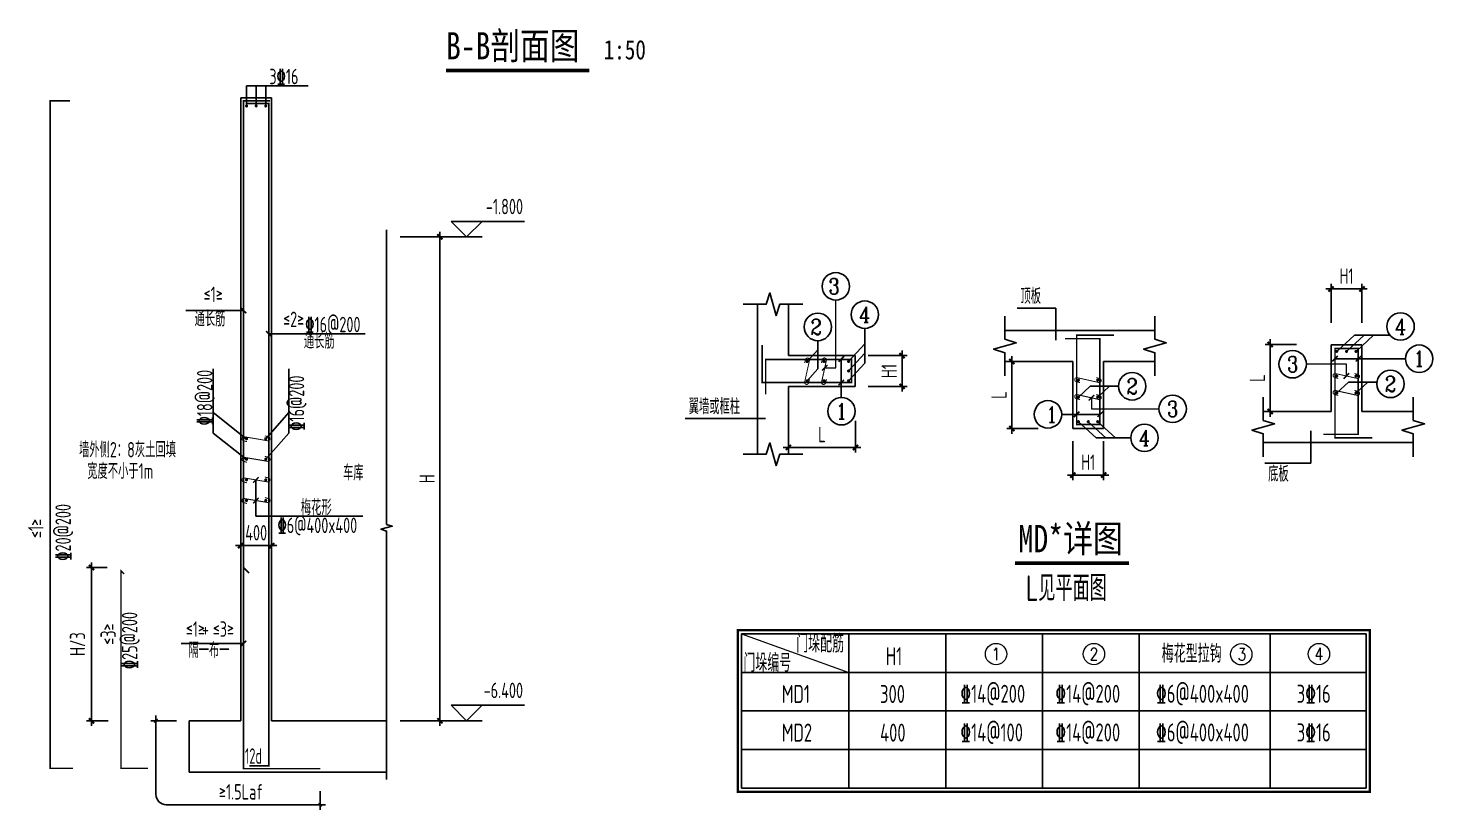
# Model space of a CAD drawing. Extents: x 37906 to 290206, y -18154 to 41246.
# Drawn here: x 262097 to 275753, y 23337 to 30931 of the extents above; entities that cross this region are included whole.
import ezdxf
from ezdxf.enums import TextEntityAlignment as Align

# ---------------------------------------------------------------- set-up
doc = ezdxf.new("R2010")
doc.units = 0
doc.header["$LTSCALE"] = 1000
doc.header["$MEASUREMENT"] = 0
doc.linetypes.add('DASH', pattern=[0.35, 0.25, -0.1])
for name, color, linetype, lineweight in [('3E柱编号', 7, 'Continuous', 13), ('G_DIM_IN（内尺寸）', 3, 'Continuous', 13), ('QZTEXT', 2, 'Continuous', 13), ('REINL', 1, 'Continuous', 0), ('表格边线', 105, 'Continuous', 18)]:
    doc.layers.add(name, color=color, linetype=linetype, lineweight=lineweight)
for name, color, linetype in [('AXIS_TEXT', 7, 'Continuous'), ('DETL', 7, 'Continuous'), ('DIM', 3, 'Continuous'), ('DIM_SYMB', 3, 'Continuous'), ('PUB_DIM', 3, 'Continuous'), ('PUB_TEXT', 7, 'Continuous'), ('REIN', 1, 'Continuous'), ('TAB', 83, 'Continuous'), ('TEXT', 7, 'Continuous'), ('THIN', 7, 'Continuous'), ('WALL', 9, 'Continuous')]:
    doc.layers.add(name, color=color, linetype=linetype)
doc.styles.add('_TCH_AXIS', font='COMPLEX', dxfattribs={"bigfont": 'GBCBIG'})
doc.styles.add('TSSD_Dimension', font='tssdeng.shx', dxfattribs={"width": 0.7, "bigfont": 'hztxt.shx'})
doc.styles.add('TSSD_Label', font='tssdeng2.shx', dxfattribs={"width": 0.7, "bigfont": 'tssdchn.shx'})
doc.styles.add('TSSD_Rein', font='tssdeng2.shx', dxfattribs={"width": 0.7, "bigfont": 'tssdchn.shx'})
doc.styles.add('TYDG_01', font='', dxfattribs={"width": 0.8})
doc.styles.get('TYDG_01').set_extended_font_data('SimSun')
doc.dimstyles.new('TSSD_50_50', dxfattribs={"dimtxt": 150, "dimasz": 50, "dimexe": 50, "dimexo": 125, "dimgap": 50, "dimtad": 1, "dimdec": 0, "dimzin": 0, "dimdsep": 46, "dimtxsty": 'TSSD_Dimension', "dimblk": 'ARCHTICK', "dimblk1": 'ARCHTICK', "dimblk2": 'ARCHTICK', "dimcen": 0, "dimdle": 50, "dimclrt": 7, "dimadec": 0, "dimazin": 0, "dimtfac": 1, "dimtdec": 0, "dimtix": 1, "dimtmove": 2, "dimatfit": 3, "dimfxl": 1, "dimtolj": 1, "dimtzin": 0, "dimarcsym": 0})

# ---------------------------------------------------------------- blocks, each defined once
blk = doc.blocks.new('_ArchTick')
at = {"color": 0, "linetype": 'ByBlock', "const_width": 0.4}
blk.add_lwpolyline([(-0.5, -0.5), (0.5, 0.5)], dxfattribs=at)
blk = doc.blocks.new('*D1071')
at = {"layer": 'Defpoints', "color": 0}
for p in [(274171, 27858), (274553, 27858), (274553, 27206)]:
    blk.add_point(p, dxfattribs=at)
at = {"layer": 'DIM', "color": 0, "lineweight": -2}
for p, q in [((274428, 27858), (274121, 27858)), ((274171, 27156), (274171, 27908)), ((274428, 27206), (274121, 27206))]:
    blk.add_line(p, q, dxfattribs=at)
at = {"layer": 'DIM', "color": 0, "lineweight": -2, "xscale": 50, "yscale": 50, "zscale": 50}
for p, rotation in [((274171, 27858), 90), ((274171, 27206), 270)]:
    blk.add_blockref('_ArchTick', p, dxfattribs=dict(at, rotation=rotation))
at = {"layer": 'DIM', "color": 7, "insert": (274046, 27532), "char_height": 150, "attachment_point": 5, "rotation": 90, "style": 'TSSD_Dimension'}
blk.add_mtext('\\A1;L', dxfattribs=at)
blk = doc.blocks.new('*D1072')
at = {"layer": 'Defpoints', "color": 0}
for p in [(274763, 28397), (274763, 27943), (275063, 27943)]:
    blk.add_point(p, dxfattribs=at)
at = {"layer": 'DIM', "color": 0, "lineweight": -2}
for p, q in [((274763, 28068), (274763, 28447)), ((275063, 28068), (275063, 28447)), ((275113, 28397), (274713, 28397))]:
    blk.add_line(p, q, dxfattribs=at)
at = {"layer": 'DIM', "color": 0, "lineweight": -2, "xscale": 50, "yscale": 50, "zscale": 50, "rotation": 180}
blk.add_blockref('_ArchTick', (274763, 28397), dxfattribs=at)
at = {"layer": 'DIM', "color": 0, "lineweight": -2, "xscale": 50, "yscale": 50, "zscale": 50}
blk.add_blockref('_ArchTick', (275063, 28397), dxfattribs=at)
at = {"layer": 'DIM', "color": 7, "insert": (274913, 28522), "char_height": 150, "attachment_point": 5, "style": 'TSSD_Dimension'}
blk.add_mtext('\\A1;H1', dxfattribs=at)
blk = doc.blocks.new('*D1073')
at = {"layer": 'Defpoints', "color": 0, "linetype": 'Continuous'}
for p in [(269488, 27240), (270140, 27240), (270140, 26858)]:
    blk.add_point(p, dxfattribs=at)
at = {"layer": 'PUB_DIM', "color": 0, "linetype": 'Continuous', "lineweight": -2}
for p, q in [((269488, 27115), (269488, 26808)), ((270140, 27115), (270140, 26808)), ((269438, 26858), (270190, 26858))]:
    blk.add_line(p, q, dxfattribs=at)
at = {"layer": 'PUB_DIM', "color": 0, "linetype": 'Continuous', "lineweight": -2, "xscale": 50, "yscale": 50, "zscale": 50, "rotation": 180}
blk.add_blockref('_ArchTick', (269488, 26858), dxfattribs=at)
at = {"layer": 'PUB_DIM', "color": 0, "linetype": 'Continuous', "lineweight": -2, "xscale": 50, "yscale": 50, "zscale": 50}
blk.add_blockref('_ArchTick', (270140, 26858), dxfattribs=at)
at = {"layer": 'PUB_DIM', "color": 7, "linetype": 'Continuous', "insert": (269814, 26983), "char_height": 150, "attachment_point": 5, "style": 'TSSD_Dimension'}
blk.add_mtext('\\A1;L', dxfattribs=at)
blk = doc.blocks.new('*D1074')
at = {"layer": 'Defpoints', "color": 0}
for p in [(270138, 27750), (270138, 27450), (270592, 27450)]:
    blk.add_point(p, dxfattribs=at)
at = {"layer": 'DIM', "color": 0, "lineweight": -2}
for p, q in [((270263, 27750), (270642, 27750)), ((270592, 27800), (270592, 27400)), ((270263, 27450), (270642, 27450))]:
    blk.add_line(p, q, dxfattribs=at)
at = {"layer": 'DIM', "color": 0, "lineweight": -2, "xscale": 50, "yscale": 50, "zscale": 50}
for p, rotation in [((270592, 27750), 90), ((270592, 27450), 270)]:
    blk.add_blockref('_ArchTick', p, dxfattribs=dict(at, rotation=rotation))
at = {"layer": 'DIM', "color": 7, "insert": (270467, 27600), "char_height": 150, "attachment_point": 5, "rotation": 90, "style": 'TSSD_Dimension'}
blk.add_mtext('\\A1;H1', dxfattribs=at)
blk = doc.blocks.new('*D1075')
at = {"layer": 'Defpoints', "color": 0, "linetype": 'Continuous'}
for p in [(272042, 27693), (271660, 27041), (272042, 27041)]:
    blk.add_point(p, dxfattribs=at)
at = {"layer": 'PUB_DIM', "color": 0, "linetype": 'Continuous', "lineweight": -2}
for p, q in [((271660, 27743), (271660, 26991)), ((271917, 27693), (271610, 27693)), ((271917, 27041), (271610, 27041))]:
    blk.add_line(p, q, dxfattribs=at)
at = {"layer": 'PUB_DIM', "color": 0, "linetype": 'Continuous', "lineweight": -2, "xscale": 50, "yscale": 50, "zscale": 50}
for p, rotation in [((271660, 27693), 90), ((271660, 27041), 270)]:
    blk.add_blockref('_ArchTick', p, dxfattribs=dict(at, rotation=rotation))
at = {"layer": 'PUB_DIM', "color": 7, "linetype": 'Continuous', "insert": (271535, 27367), "char_height": 150, "attachment_point": 5, "rotation": 90, "style": 'TSSD_Dimension'}
blk.add_mtext('\\A1;L', dxfattribs=at)
blk = doc.blocks.new('*D1076')
at = {"layer": 'Defpoints', "color": 0}
for p in [(272252, 27043), (272552, 27043), (272252, 26589)]:
    blk.add_point(p, dxfattribs=at)
at = {"layer": 'DIM', "color": 0, "lineweight": -2}
for p, q in [((272252, 26918), (272252, 26539)), ((272552, 26918), (272552, 26539)), ((272602, 26589), (272202, 26589))]:
    blk.add_line(p, q, dxfattribs=at)
at = {"layer": 'DIM', "color": 0, "lineweight": -2, "xscale": 50, "yscale": 50, "zscale": 50, "rotation": 180}
blk.add_blockref('_ArchTick', (272252, 26589), dxfattribs=at)
at = {"layer": 'DIM', "color": 0, "lineweight": -2, "xscale": 50, "yscale": 50, "zscale": 50}
blk.add_blockref('_ArchTick', (272552, 26589), dxfattribs=at)
at = {"layer": 'DIM', "color": 7, "insert": (272402, 26714), "char_height": 150, "attachment_point": 5, "style": 'TSSD_Dimension'}
blk.add_mtext('\\A1;H1', dxfattribs=at)
blk = doc.blocks.new('*D1305')
at = {"layer": 'Defpoints', "color": 0}
for p in [(264464, 25904), (264164, 25514), (264464, 25514)]:
    blk.add_point(p, dxfattribs=at)
at = {"layer": 'PUB_DIM', "color": 0, "lineweight": -2}
for p, q in [((264164, 25639), (264164, 25954)), ((264464, 25639), (264464, 25954)), ((264164, 25904), (264114, 25904)), ((264164, 25904), (264464, 25904)), ((264464, 25904), (264514, 25904))]:
    blk.add_line(p, q, dxfattribs=at)
at = {"layer": 'PUB_DIM', "color": 0, "lineweight": -2, "xscale": 50, "yscale": 50, "zscale": 50}
blk.add_blockref('_ArchTick', (264164, 25904), dxfattribs=at)
at = {"layer": 'PUB_DIM', "color": 0, "lineweight": -2, "xscale": 50, "yscale": 50, "zscale": 50, "rotation": 180}
blk.add_blockref('_ArchTick', (264464, 25904), dxfattribs=at)
at = {"layer": 'PUB_DIM', "color": 7, "insert": (264314, 26029), "char_height": 150, "attachment_point": 5, "style": 'TSSD_Dimension'}
blk.add_mtext('\\A1;400', dxfattribs=at)
blk = doc.blocks.new('*D1306')
at = {"layer": 'Defpoints', "color": 0}
for p in [(265590, 28903), (266100, 28903), (265590, 24203)]:
    blk.add_point(p, dxfattribs=at)
at = {"layer": 'PUB_DIM', "color": 0, "lineweight": -2}
for p, q in [((266100, 24153), (266100, 28953)), ((265715, 28903), (266150, 28903)), ((265715, 24203), (266150, 24203))]:
    blk.add_line(p, q, dxfattribs=at)
at = {"layer": 'PUB_DIM', "color": 0, "lineweight": -2, "xscale": 50, "yscale": 50, "zscale": 50}
for p, rotation in [((266100, 28903), 90), ((266100, 24203), 270)]:
    blk.add_blockref('_ArchTick', p, dxfattribs=dict(at, rotation=rotation))
at = {"layer": 'PUB_DIM', "color": 7, "insert": (265975, 26553), "char_height": 150, "attachment_point": 5, "rotation": 90, "style": 'TSSD_Dimension'}
blk.add_mtext('\\A1;H', dxfattribs=at)
blk = doc.blocks.new('*D1307')
at = {"layer": 'Defpoints', "color": 0}
for p in [(262989, 25691), (262713, 24203), (263000, 24203)]:
    blk.add_point(p, dxfattribs=at)
at = {"layer": 'DIM', "color": 0, "lineweight": -2}
for p, q in [((262864, 25691), (262663, 25691)), ((262713, 25741), (262713, 24153)), ((262875, 24203), (262663, 24203))]:
    blk.add_line(p, q, dxfattribs=at)
at = {"layer": 'DIM', "color": 0, "lineweight": -2, "xscale": 50, "yscale": 50, "zscale": 50}
for p, rotation in [((262713, 25691), 90), ((262713, 24203), 270)]:
    blk.add_blockref('_ArchTick', p, dxfattribs=dict(at, rotation=rotation))
at = {"layer": 'DIM', "color": 7, "insert": (262577, 24947), "char_height": 150, "attachment_point": 5, "rotation": 90, "style": 'TSSD_Dimension'}
blk.add_mtext('\\A1;H/3', dxfattribs=at)

msp = doc.modelspace()

# ---------------------------------------------------------------- linework, layer by layer
for p, q in [((264220.3, 30174.5), (264220.3, 30370.3)), ((264220.3, 30370.3), (264818.4, 30370.3)), ((264313.8, 30174.5), (264313.8, 30370.3)), ((264407.4, 30174.5), (264407.4, 30370.3))]:
    msp.add_line(p, q)
at = {"color": 0, "const_width": 15}
for points in [[(264217.9, 28160.5), (264164.8, 28213.5)], [(264462.9, 27935), (264409.8, 27988.1)], [(270028.2, 27742.9), (269975.2, 27689.9)], [(274826.8, 27746), (274773.8, 27693)], [(275055.4, 27746), (275002.4, 27693)], [(269867.5, 27658.1), (269814.5, 27605.1)], [(274937.8, 27578.1), (274884.7, 27525)], [(270028.2, 27514.3), (269975.2, 27461.3)], [(272406.6, 27313.3), (272459.7, 27366.3)], [(272315.9, 27205.6), (272262.9, 27152.6)], [(272544.5, 27205.6), (272491.5, 27152.6)], [(264338, 26568.6), (264285, 26515.6)], [(264338, 26368.6), (264285, 26315.6)], [(264217.8, 24979.5), (264164.8, 24926.4)]]:
    msp.add_lwpolyline(points, dxfattribs=at)
at = {"color": 0, "linetype": 'ByBlock', "const_width": 10}
for points in [[(263321.7, 24185.2), (263357.1, 24220.5)], [(264919.2, 23404.7), (264954.6, 23369.4)]]:
    msp.add_lwpolyline(points, dxfattribs=at)
at = {"layer": '3E柱编号'}
for p, q in [((269948.2, 27631.6), (269948.2, 28287.8)), ((269841, 27631.6), (269948.2, 27631.6)), ((274911.2, 27666), (274522.5, 27666)), ((274911.2, 27551.5), (274911.2, 27666)), ((272433.1, 27339.8), (272433.1, 27232.6)), ((272433.1, 27232.6), (273089.4, 27232.6))]:
    msp.add_line(p, q, dxfattribs=at)
at = {"layer": 'DETL'}
for p, q in [((264163.8, 24202.8), (264163.8, 30252.8)), ((264163.8, 30252.8), (264463.8, 30252.8)), ((264463.8, 30252.8), (264463.8, 24202.8)), ((263663.8, 24202.8), (264163.8, 24202.8)), ((263663.8, 23702.8), (263663.8, 24202.8)), ((264463.8, 24202.8), (265163.8, 24202.8)), ((265163.8, 24202.8), (265581.5, 24202.8)), ((263663.8, 23702.8), (265581.5, 23702.8))]:
    msp.add_line(p, q, dxfattribs=at)
at = {"layer": 'DIM'}
for p, q in [((263538.8, 24202.8), (263289.4, 24202.8)), ((263339.4, 24252.8), (263339.4, 23487.1)), ((264936.9, 23520.1), (264936.9, 23337.1)), ((264986.9, 23387.1), (263439.4, 23387.1))]:
    msp.add_line(p, q, dxfattribs=at)
for centre in [(269948.2, 28422.6), (270229.9, 28147.6), (269773.9, 28028), (275438.2, 28032), (274389.2, 27666), (275619.2, 27719.5), (272829.6, 27451.7), (275340.5, 27474.7), (270004.1, 27209.4), (272010.9, 27179.1), (273222.7, 27232.6), (272949.1, 26950.9)]:
    msp.add_circle(centre, 133.3, dxfattribs=at)
msp.add_arc((263439.4, 23487.1), 100, 180, 270, dxfattribs=at)
at = {"layer": 'DIM_SYMB'}
for p, q in [((272088.3, 28211.5), (271709.8, 28211.5)), ((272088.3, 28211.5), (272088.3, 27898.3)), ((269264.2, 27139.3), (268485.3, 27139.3)), ((274564.6, 26704.3), (274564.6, 27017.6)), ((274564.6, 26704.3), (274117.7, 26704.3))]:
    msp.add_line(p, q, dxfattribs=at)
at = {"layer": 'DIM_SYMB', "lineweight": -3, "const_width": 35}
msp.add_lwpolyline([(266159.4, 30520), (267551.4, 30520)], dxfattribs=at)
at = {"layer": 'DIM_SYMB'}
for points in [[(269047.8, 28248.8), (269272.8, 28248.8), (269307.8, 28358.8), (269367.8, 28138.8), (269402.8, 28248.8), (269627.8, 28248.8)], [(271592.6, 28133), (271592.6, 27908), (271702.6, 27873), (271482.6, 27813), (271592.6, 27778), (271592.6, 27553)], [(273050.4, 28133), (273050.4, 27908), (273160.4, 27873), (272940.4, 27813), (273050.4, 27778), (273050.4, 27553)], [(274103.5, 26765.6), (274103.5, 26990.6), (273993.5, 27025.6), (274213.5, 27085.6), (274103.5, 27120.6), (274103.5, 27345.6)], [(275561.3, 26765.6), (275561.3, 26990.6), (275451.3, 27025.6), (275671.3, 27085.6), (275561.3, 27120.6), (275561.3, 27345.6)], [(269047.8, 26791), (269272.8, 26791), (269307.8, 26901), (269367.8, 26681), (269402.8, 26791), (269627.8, 26791)]]:
    msp.add_lwpolyline(points, dxfattribs=at)
at = {"layer": 'DIM_SYMB', "const_width": 35}
msp.add_lwpolyline([(271689.5, 25733.6), (272799.4, 25733.6)], dxfattribs=at)
at = {"layer": 'G_DIM_IN（内尺寸）'}
for centre in [(271505.9, 24850.8), (272457.8, 24850.8), (273890.2, 24848.6), (274645, 24850.8)]:
    msp.add_circle(centre, 103.7, dxfattribs=at)
at = {"layer": 'QZTEXT', "color": 7}
msp.add_line((269031.4, 25048.4), (270075.7, 24673), dxfattribs=at)
at = {"layer": 'REIN', "const_width": 15}
for points in [[(262504.7, 30225.3), (262311, 30225.3), (262311, 23740.1), (262533.4, 23740.1)], [(264448, 30225.3), (264191.3, 30225.3), (264191.3, 23736.9), (264936.9, 23736.9)], [(264247.8, 23764.4), (264436.3, 23764.4), (264436.3, 30197.8), (264220.5, 30197.8)], [(269232.4, 27851.3), (269232.4, 27487.8), (270100.3, 27487.8), (270100.3, 27712.8), (269266.7, 27712.8), (269266.7, 27374.9)], [(272652.8, 27948.4), (272289.4, 27948.4), (272289.4, 27080.5), (272514.4, 27080.5), (272514.4, 27914), (272176.4, 27914)], [(275163.7, 26950.2), (274800.3, 26950.2), (274800.3, 27818.1), (275025.3, 27818.1), (275025.3, 26984.6), (274687.3, 26984.6)], [(263031.4, 25627.9), (262999.6, 25659.8), (262999.6, 23740.1), (263263.1, 23740.1)], [(264244.4, 25637.8), (264191.3, 25690.8), (264191.3, 23736.9), (264630.4, 23736.9)]]:
    msp.add_lwpolyline(points, dxfattribs=at)
at = {"layer": 'REIN', "ltscale": 0.5, "const_width": 15}
for points in [[(264220.3, 30167, 1), (264220.3, 30182, 1)], [(264313.8, 30167, 1), (264313.8, 30182, 1)], [(264407.4, 30167, -1), (264407.4, 30182, -1)], [(274817.9, 27783.2, 1), (274817.9, 27798.2, 1)], [(274912.8, 27783.2, 1), (274912.8, 27798.2, 1)], [(275005, 27783.2, 1), (275005, 27798.2, 1)], [(269661.7, 27692.6, -1), (269676.7, 27692.6, -1)], [(269826.3, 27692.6, -1), (269841.3, 27692.6, -1)], [(270065.3, 27692.6, -1), (270080.3, 27692.6, -1)], [(270065.3, 27600.3, -1), (270080.3, 27600.3, -1)], [(269661.7, 27505.5, -1), (269676.7, 27505.5, -1)], [(269826.3, 27505.5, -1), (269841.3, 27505.5, -1)], [(270065.3, 27505.5, -1), (270080.3, 27505.5, -1)], [(272307, 27519.1, -1), (272307, 27504.1, -1)], [(272494.1, 27519.1, -1), (272494.1, 27504.1, -1)], [(274817.9, 27544.2, 1), (274817.9, 27559.2, 1)], [(275005, 27544.2, 1), (275005, 27559.2, 1)], [(272307, 27354.4, -1), (272307, 27339.4, -1)], [(272494.1, 27354.4, -1), (272494.1, 27339.4, -1)], [(274817.9, 27379.5, 1), (274817.9, 27394.5, 1)], [(275005, 27379.5, 1), (275005, 27394.5, 1)], [(272307, 27115.5, -1), (272307, 27100.5, -1)], [(272401.9, 27115.5, -1), (272401.9, 27100.5, -1)], [(272494.1, 27115.5, -1), (272494.1, 27100.5, -1)], [(264220.3, 26935, 1), (264220.3, 26950, 1)], [(264406.6, 26935, 1), (264406.6, 26950, 1)], [(264220.3, 26735, 1), (264220.3, 26750, 1)], [(264406.6, 26735, 1), (264406.6, 26750, 1)], [(264220.3, 26535, 1), (264220.3, 26550, 1)], [(264406.6, 26535, 1), (264406.6, 26550, 1)], [(264220.3, 26335, 1), (264220.3, 26350, 1)], [(264406.6, 26335, 1), (264406.6, 26350, 1)]]:
    msp.add_lwpolyline(points, format="xyb", close=True, dxfattribs=at)
at = {"layer": 'REIN', "linetype": 'DASH', "ltscale": 0.5, "const_width": 10}
for points in [[(269809.5, 27678), (269819.1, 27712.7, -0.9739328), (269856.9, 27703.3), (269810.5, 27494.2, 1.0267649), (269848.4, 27484.8), (269857.9, 27519.5)], [(272479.6, 27371.3), (272514.3, 27361.7, -0.9739328), (272504.9, 27323.8), (272295.8, 27370.3, 1.0267649), (272286.4, 27332.4), (272321.1, 27322.9)], [(274990.5, 27411.3), (275025.2, 27401.8, -0.9739328), (275015.8, 27363.9), (274806.7, 27410.3, 1.0267649), (274797.3, 27372.5), (274832, 27362.9)], [(264224.7, 26713.6), (264190, 26723.2, -0.9739328), (264199.3, 26761), (264423.6, 26723.2, 1.0267649), (264433, 26761), (264398.3, 26770.6)], [(264224.7, 26313.6), (264190, 26323.2, -0.9739328), (264199.3, 26361), (264423.6, 26323.2, 1.0267649), (264433, 26361), (264398.3, 26370.6)]]:
    msp.add_lwpolyline(points, format="xyb", dxfattribs=at)
at = {"layer": 'REINL', "const_width": 9}
for points in [[(269644.8, 27678), (269654.4, 27712.7, -0.9739328), (269692.3, 27703.3), (269645.8, 27494.2, 1.0267649), (269683.7, 27484.8), (269693.2, 27519.5)], [(272479.6, 27535.9), (272514.3, 27526.4, -0.9739328), (272504.9, 27488.5), (272295.8, 27535, 1.0267649), (272286.4, 27497.1), (272321.1, 27487.6)], [(274990.5, 27576), (275025.2, 27566.4, -0.9739328), (275015.8, 27528.6), (274806.7, 27575, 1.0267649), (274797.3, 27537.2), (274832, 27527.6)], [(264224.7, 26913.6), (264190, 26923.2, -0.9739328), (264199.3, 26961), (264423.6, 26923.2, 1.0267649), (264433, 26961), (264398.3, 26970.6)], [(264224.7, 26513.6), (264190, 26523.2, -0.9739328), (264199.3, 26561), (264423.6, 26523.2, 1.0267649), (264433, 26561), (264398.3, 26570.6)]]:
    msp.add_lwpolyline(points, format="xyb", dxfattribs=at)
at = {"layer": 'TAB'}
for p, q in [((269031.4, 25048.4), (269031.4, 23546.7)), ((269031.4, 25048.4), (275103.2, 25048.4)), ((269031.4, 25048.4), (275103.2, 25048.4)), ((270075.7, 25048.4), (270075.7, 23546.7)), ((271016.6, 25048.4), (271016.6, 23546.7)), ((271957.6, 25048.4), (271957.6, 23546.7)), ((272898.6, 25048.4), (272898.6, 23546.7)), ((274169.6, 25048.4), (274169.6, 23546.7)), ((275103.2, 25048.4), (275103.2, 23546.7)), ((269031.4, 24673), (275103.2, 24673)), ((269031.4, 24297.6), (275103.2, 24297.6)), ((269031.4, 23922.1), (275103.2, 23922.1)), ((269031.4, 23546.7), (275103.2, 23546.7)), ((269031.4, 23546.7), (275103.2, 23546.7)), ((269031.4, 23546.7), (275103.2, 23546.7)), ((269031.4, 23546.7), (275103.2, 23546.7)), ((269031.4, 23546.7), (275103.2, 23546.7)), ((269031.4, 23546.7), (275103.2, 23546.7)), ((269031.4, 23546.7), (275103.2, 23546.7))]:
    msp.add_line(p, q, dxfattribs=at)
at = {"layer": 'TEXT'}
for p, q in [((264191.3, 28187), (263631.7, 28187)), ((265374.3, 27961.5), (264436.3, 27961.5)), ((270072.8, 27692.6), (270229.9, 27864.1)), ((274817.9, 27790.7), (274989.5, 27947.7)), ((274912.8, 27790.7), (275084.3, 27947.7)), ((275005, 27790.7), (275176.6, 27947.7)), ((269669.2, 27692.6), (269773.9, 27806.9)), ((270072.8, 27600.3), (270229.9, 27771.9)), ((263895.8, 26997.7), (263895.8, 27622.8)), ((264632.1, 26997.7), (264632.1, 27622.8)), ((269669.2, 27505.5), (269773.9, 27619.8)), ((270072.8, 27505.5), (270229.9, 27677)), ((272307, 27346.9), (272421.4, 27451.7)), ((272494.1, 27346.9), (272608.5, 27451.7)), ((274817.9, 27387), (274932.3, 27491.7)), ((275005, 27387), (275119.4, 27491.7)), ((264216.4, 26942.5), (263895.8, 27197.7)), ((264406.6, 26942.5), (264632.1, 27197.7)), ((272307, 27108), (272478.6, 26950.9)), ((272401.9, 27108), (272573.4, 26950.9)), ((272494.1, 27108), (272665.7, 26950.9)), ((264216.4, 26742.5), (263895.8, 26997.7)), ((264406.6, 26742.5), (264632.1, 26997.7)), ((264311.5, 26542.1), (264311.5, 26189)), ((264311.5, 26189), (265349.7, 26189)), ((264191.3, 24953), (263583.6, 24953))]:
    msp.add_line(p, q, dxfattribs=at)
at = {"layer": 'TEXT', "ltscale": 99}
for p, q in [((270229.9, 28014.2), (270229.9, 27677)), ((269773.9, 27893.2), (269773.9, 27619.8)), ((275326.7, 27947.7), (274989.5, 27947.7)), ((270001.7, 27716.4), (270001.7, 27342.7)), ((274800.3, 27719.5), (275485.9, 27719.5)), ((272694.8, 27451.7), (272421.4, 27451.7)), ((275205.7, 27491.7), (274932.3, 27491.7)), ((272518, 27179.1), (272144.2, 27179.1)), ((272815.8, 26950.9), (272478.6, 26950.9))]:
    msp.add_line(p, q, dxfattribs=at)
at = {"layer": 'THIN'}
for p, q in [((266359.5, 28902.8), (266209.5, 29052.8)), ((266209.5, 29052.8), (266509.5, 29052.8)), ((266359.5, 28902.8), (266509.5, 29052.8)), ((266509.5, 29052.8), (266923, 29052.8)), ((266115.2, 28902.8), (266509.5, 28902.8)), ((266359.5, 24202.8), (266209.5, 24352.8)), ((266209.5, 24352.8), (266509.5, 24352.8)), ((266359.5, 24202.8), (266509.5, 24352.8)), ((266509.5, 24352.8), (266923, 24352.8)), ((266115.2, 24202.8), (266509.5, 24202.8))]:
    msp.add_line(p, q, dxfattribs=at)
msp.add_lwpolyline([(265581.5, 28972.8), (265581.5, 26110.3), (265636.5, 26092.8), (265526.5, 26062.8), (265581.5, 26045.3), (265581.5, 23632.8)], dxfattribs=at)
at = {"layer": 'WALL', "ltscale": 80}
for p, q in [((269187.8, 26791), (269187.8, 28248.8)), ((269487.8, 27750.3), (269487.8, 28248.8)), ((271592.6, 27993), (273050.4, 27993)), ((270137.8, 27750.3), (269487.8, 27750.3)), ((270137.8, 27450.3), (270137.8, 27750.3)), ((270137.8, 27750.3), (270137.8, 27450.3)), ((274762.8, 27855.6), (275062.8, 27855.6)), ((274762.8, 27205.6), (274762.8, 27855.6)), ((275062.8, 27855.6), (274762.8, 27855.6)), ((275062.8, 27855.6), (275062.8, 27205.6)), ((271592.6, 27693), (272251.9, 27693)), ((272251.9, 27693), (272251.9, 27043)), ((272251.9, 27293), (272251.9, 27693)), ((272551.9, 27043), (272551.9, 27693)), ((272551.9, 27693), (273050.4, 27693)), ((269487.8, 27450.3), (270137.8, 27450.3)), ((269487.8, 26791), (269487.8, 27450.3)), ((269887.8, 27450.3), (269487.8, 27450.3)), ((274103.5, 27205.6), (274762.8, 27205.6)), ((275062.8, 27205.6), (275561.3, 27205.6)), ((272251.9, 27043), (272551.9, 27043)), ((272551.9, 27043), (272251.9, 27043)), ((274103.5, 26905.6), (275561.3, 26905.6))]:
    msp.add_line(p, q, dxfattribs=at)
at = {"layer": '表格边线'}
msp.add_line((269031.4, 23546.7), (275103.2, 23546.7), dxfattribs=at)
at = {"layer": '表格边线', "const_width": 23.3}
msp.add_lwpolyline([(275138.2, 25083.4), (268996.4, 25083.4), (268996.4, 23511.7), (275138.2, 23511.7)], close=True, dxfattribs=at)

# ---------------------------------------------------------------- texts
at = {"layer": 'AXIS_TEXT', "style": '_TCH_AXIS'}
for s, width, p, p2 in [('3', 1.064702, (269877.2, 28346.5), (269985.2, 28346.5)), ('4', 0.931614, (270175.9, 28071.5), (270283.9, 28071.5)), ('2', 1.064702, (269702.9, 27951.9), (269810.9, 27951.9)), ('4', 0.931614, (275384.2, 27955.9), (275492.2, 27955.9)), ('3', 1.064702, (274335.2, 27589.9), (274443.2, 27589.9)), ('1', 1.656203, (275565.2, 27643.4), (275673.2, 27643.4)), ('2', 1.064702, (272775.6, 27375.5), (272883.6, 27375.5)), ('2', 1.064702, (275286.5, 27398.6), (275394.5, 27398.6)), ('1', 1.656203, (269950.1, 27133.3), (270058.1, 27133.3)), ('1', 1.656203, (271992.9, 27100.5), (272100.9, 27100.5)), ('3', 1.064702, (273168.7, 27156.5), (273276.7, 27156.5)), ('4', 0.931614, (272895.1, 26874.8), (273003.2, 26874.8))]:
    msp.add_text(s, height=152.2, dxfattribs=dict(at, width=width)).set_placement(p, p2, align=Align.FIT)
at = {"layer": 'AXIS_TEXT', "lineweight": 15, "style": '_TCH_AXIS'}
for s, width, p, p2 in [('1', 1.656203, (271463.9, 24791.7), (271547.9, 24791.7)), ('2', 1.064702, (272415.8, 24791.7), (272499.8, 24791.7)), ('3', 1.064702, (273854.3, 24789.4), (273938.3, 24789.4)), ('4', 0.931614, (274603, 24791.7), (274687.1, 24791.7))]:
    msp.add_text(s, height=118.4, dxfattribs=dict(at, width=width)).set_placement(p, p2, align=Align.FIT)
at = {"layer": 'PUB_TEXT', "style": 'TYDG_01', "width": 0.8}
for s, height, p in [('B-B剖面图', 264.35, (266159.4, 30626.9)), ('1:50', 188.82, (267691.4, 30626.9)), ('MD*详图', 265.82, (271724.1, 25839))]:
    msp.add_text(s, height=height, dxfattribs=at).set_placement(p)
at = {"layer": 'QZTEXT', "color": 7, "lineweight": 15, "style": 'TSSD_Rein', "width": 0.7}
for s, p in [('门垛配筋', (269563.4, 24865.5)), ('门垛编号', (269050.1, 24677.6)), ('H1', (270434.1, 24742.1)), ('梅花型拉钩', (273116.9, 24766.9))]:
    msp.add_text(s, height=175, dxfattribs=at).set_placement(p)
at = {"layer": 'QZTEXT', "color": 1, "lineweight": 15, "style": 'TSSD_Rein', "width": 0.7}
for s, p in [('MD1', (269423.2, 24375.3)), ('300', (270378.7, 24375.3)), ('\x8414@200', (271159.4, 24377.3)), ('\x8414@200', (272082.8, 24377.3)), ('\x846@400x400', (273060.8, 24377.3)), ('3\x8416', (274429, 24377.3)), ('MD2', (269423.2, 23999.8)), ('400', (270378.7, 23999.8)), ('%%13214@100', (271159.4, 24001.9)), ('\x8414@200', (272082.8, 24001.9)), ('\x846@400x400', (273060.8, 24001.9)), ('3\x8416', (274429, 24001.9))]:
    msp.add_text(s, height=175, dxfattribs=at).set_placement(p)
at = {"layer": 'TEXT', "lineweight": 15, "ltscale": 100, "style": 'TSSD_Label'}
for s, width, p in [('3%%13216', 0.7, (264441.9, 30385.7)), ('%%13216@200', 0.7, (264790.7, 27976.9)), ('梅花形', 0.7, (264748.5, 26199.4)), ('\x846@400x400', 0.7, (264521.5, 26025.9)), ('12d', 0.6, (264205.1, 23785.2))]:
    msp.add_text(s, height=150, dxfattribs=dict(at, width=width)).set_placement(p)
at = {"layer": 'TEXT', "lineweight": 15, "style": 'TSSD_Label', "width": 0.7}
for s, p in [('\x921\x93', (263802.5, 28225)), ('通长筋', (263715, 27988.2)), ('\x922\x93', (264576, 27981.8)), ('通长筋', (264777.3, 27772.2)), ('\x921\x93', (263629.7, 24973.2)), ('\x923\x93', (263891.5, 24973.2)), ('+', (263787, 24973.2)), ('隔一布一', (263655.3, 24768.8))]:
    msp.add_text(s, height=150, dxfattribs=at).set_placement(p, align=Align.BOTTOM_LEFT)
at = {"layer": 'TEXT', "ltscale": 99, "style": 'TSSD_Label', "width": 0.7}
for s, rotation, p in [('顶板', 0.00001, (271743.4, 28252.6)), ('翼墙或框柱', 0.00001, (268518.9, 27180.3)), ('底板', 359.99999, (274151.3, 26525.7))]:
    msp.add_text(s, height=150, rotation=rotation, dxfattribs=at).set_placement(p)
at = {"layer": 'TEXT', "lineweight": 15, "ltscale": 100, "style": 'TSSD_Label', "width": 0.7}
for s, p in [('%%13218@200', (263888.1, 27071.2)), ('\x8416@200', (264781, 27018.9)), ('\x921\x93', (262246.8, 25977.5)), ('\x923\x93', (262950.1, 24941))]:
    msp.add_text(s, height=150, rotation=90, dxfattribs=at).set_placement(p)
at = {"layer": 'TEXT', "style": 'TSSD_Label', "width": 0.7}
for s, p in [('墙外侧2：8灰土回填', (262592, 26715.6)), ('宽度不小于1m', (262672.2, 26507.8))]:
    msp.add_text(s, height=150, dxfattribs=at).set_placement(p, align=Align.BOTTOM_LEFT)
for s, height, p in [('车库', 150, (265158.7, 26536.8)), ('L见平面图', 250, (271796.7, 25365.9))]:
    msp.add_text(s, height=height, dxfattribs=at).set_placement(p)
for s, p in [('%%13220@200', (262512.5, 25757.2)), ('%%13225@200', (263158.9, 24703.8))]:
    msp.add_text(s, height=150, rotation=90, dxfattribs=at).set_placement(p)
at = {"layer": 'TEXT', "lineweight": 15, "insert": (264165.9, 23512.4), "char_height": 150, "attachment_point": 5, "style": 'TSSD_Label'}
msp.add_mtext('≥1.5Laf', dxfattribs=at)
at = {"layer": 'THIN', "style": 'TSSD_Label', "width": 0.7}
for s, p in [('-1.800', (266908, 29077.8)), ('-6.400', (266908, 24377.8))]:
    msp.add_text(s, height=150, dxfattribs=at).set_placement(p, align=Align.BOTTOM_RIGHT)

# ---------------------------------------------------------------- dimensions: what is measured, and where the dimension line sits
at = {"layer": 'DIM'}
for base, p1, p2, picture, middle in [((274762.8, 28396.8), (275062.8, 27943), (274762.8, 27943), '*D1072', (274912.8, 28521.8)), ((272251.9, 26589.2), (272551.9, 27043), (272251.9, 27043), '*D1076', (272401.9, 26714.2))]:
    dim = msp.add_linear_dim(base=base, p1=p1, p2=p2, text='H1', dimstyle='TSSD_50_50', dxfattribs=at)
    dim.commit()
    dim.dimension.update_dxf_attribs({"geometry": picture, "text_midpoint": middle, "dimtype": 160})
for base, p1, p2, text, picture, middle in [((274170.6, 27857.7), (274552.8, 27205.6), (274552.8, 27857.7), 'L', '*D1071', (274045.6, 27531.7)), ((270591.5, 27450.3), (270137.8, 27750.3), (270137.8, 27450.3), 'H1', '*D1074', (270466.5, 27600.3)), ((262713.3, 24202.8), (262988.6, 25690.8), (262999.6, 24202.8), 'H/3', '*D1307', (262577.1, 24946.8))]:
    dim = msp.add_linear_dim(base=base, p1=p1, p2=p2, angle=90, text=text, dimstyle='TSSD_50_50', dxfattribs=at)
    dim.commit()
    dim.dimension.update_dxf_attribs({"geometry": picture, "text_midpoint": middle, "dimtype": 160})
at = {"layer": 'PUB_DIM'}
dim = msp.add_linear_dim(base=(266100.4, 28902.8), p1=(265589.8, 24202.8), p2=(265589.8, 28902.8), angle=90, text='H', dimstyle='TSSD_50_50', dxfattribs=at)
dim.commit()
dim.dimension.update_dxf_attribs({"geometry": '*D1306', "text_midpoint": (265975.4, 26552.8)})
at = {"layer": 'PUB_DIM', "linetype": 'Continuous'}
dim = msp.add_linear_dim(base=(271659.7, 27040.9), p1=(272041.9, 27693), p2=(272041.9, 27040.9), angle=270, text='L', dimstyle='TSSD_50_50', dxfattribs=at)
dim.commit()
dim.dimension.update_dxf_attribs({"geometry": '*D1075', "text_midpoint": (271534.7, 27367), "dimtype": 160})
dim = msp.add_linear_dim(base=(270139.9, 26858.1), p1=(269487.8, 27240.3), p2=(270139.9, 27240.3), text='L', dimstyle='TSSD_50_50', dxfattribs=at)
dim.commit()
dim.dimension.update_dxf_attribs({"geometry": '*D1073', "text_midpoint": (269813.8, 26983.1), "dimtype": 160})
at = {"layer": 'PUB_DIM'}
dim = msp.add_linear_dim(base=(264463.8, 25904), p1=(264163.8, 25513.9), p2=(264463.8, 25513.9), text='400', dimstyle='TSSD_50_50', dxfattribs=at)
dim.commit()
dim.dimension.update_dxf_attribs({"geometry": '*D1305', "text_midpoint": (264313.8, 26029)})

doc.saveas('drawing.dxf')
